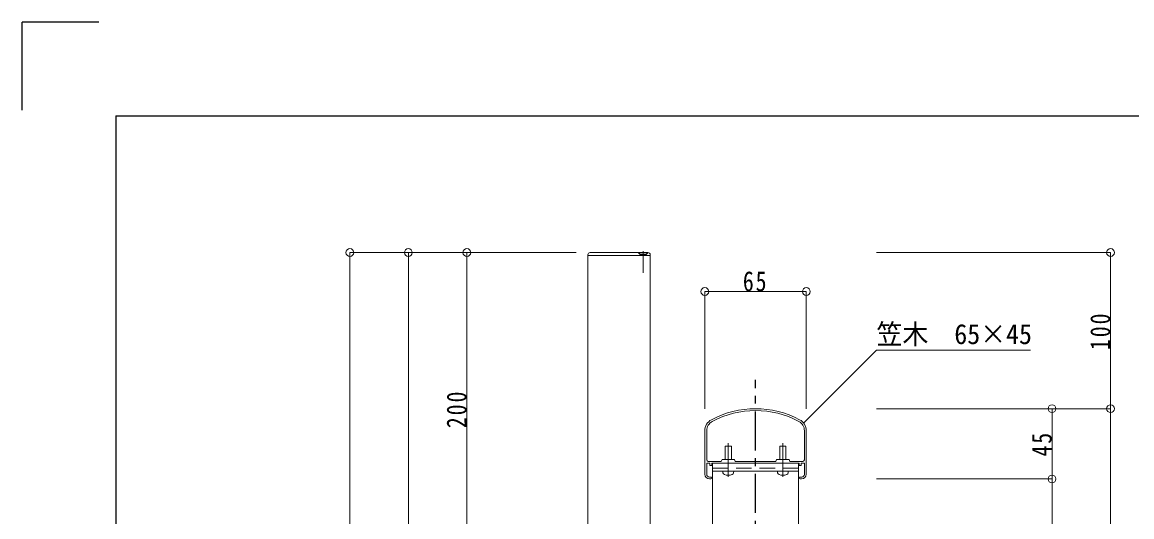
# Model space of a CAD drawing. Units: millimetres at full size, sheet at 1:5. Extents: x -1050 to 1050, y -742 to 742.
# Drawn here: x -1050 to -339, y 426 to 742 of the extents above; entities that cross this region are included whole.
import ezdxf
from ezdxf.enums import TextEntityAlignment as Align

# ---------------------------------------------------------------- set-up
doc = ezdxf.new("R2010")
doc.units = ezdxf.units.MM
doc.header["$LTSCALE"] = 5
doc.linetypes.add('CHAIN1', pattern=[8, 5, -1, 1, -1])
doc.linetypes.add('DASHED2', pattern=[3, 2, -1])
for name, color, linetype in [('0-0_通り芯', 7, 'CHAIN1'), ('1-4_印刷位置ライン', 7, 'Continuous'), ('1-5_図枠1_1', 7, 'Continuous')]:
    doc.layers.add(name, color=color, linetype=linetype)
for name, color, linetype, lineweight in [('0-3_寸法', 54, 'Continuous', 20), ('0-4_手摺部材', 92, 'Continuous', 20), ('0-5_手すり子', 12, 'Continuous', 20), ('0-9_文字', 3, 'Continuous', 20), ('0-A_支柱', 6, 'Continuous', 20)]:
    doc.layers.add(name, color=color, linetype=linetype, lineweight=lineweight)
doc.styles.add('ＭＳ ゴシック', font='')
doc.styles.get('ＭＳ ゴシック').set_extended_font_data('MS Gothic')

# ---------------------------------------------------------------- blocks, each defined once
blk = doc.blocks.new('dimension_origin')
at = {"color": 0, "linetype": 'Continuous', "lineweight": -2}
blk.add_circle((0, 0), 1.25, dxfattribs=at)

msp = doc.modelspace()

# ---------------------------------------------------------------- linework, layer by layer
at = {"layer": '0-0_通り芯'}
msp.add_line((-580, -411.793), (-580, 513.553), dxfattribs=at)
at = {"layer": '0-3_寸法'}
for p, q in [((-840, 595), (-695, 595)), ((-840, 595), (-840, -224.293)), ((-802.5, 595), (-802.5, -199.293)), ((-765, 595), (-765, 395)), ((-352.5, 595), (-502.5, 595)), ((-352.5, 595), (-352.5, 495)), ((-612.5, 570), (-612.5, 495)), ((-612.5, 570), (-547.5, 570)), ((-547.5, 570), (-547.5, 495)), ((-352.5, 495), (-502.5, 495)), ((-390, 495), (-390, 450)), ((-352.5, 495), (-352.5, -224.293)), ((-390, 450), (-502.5, 450)), ((-390, 450), (-390, -224.293))]:
    msp.add_line(p, q, dxfattribs=at)
at = {"layer": '0-4_手摺部材', "linetype": 'DASHED2'}
for p, q in [((-655, 595), (-655, 594.75)), ((-649, 595), (-655, 595)), ((-655, 594.75), (-649, 594.75)), ((-654, 593.75), (-655, 594.75)), ((-649, 595), (-649, 594.75)), ((-607.5, 457), (-552.5, 457))]:
    msp.add_line(p, q, dxfattribs=at)
at = {"layer": '0-4_手摺部材', "linetype": 'CHAIN1'}
for p, q in [((-652, 595.935), (-652, 581.945)), ((-597.5, 451.3), (-597.5, 473)), ((-562.5, 451.3), (-562.5, 473))]:
    msp.add_line(p, q, dxfattribs=at)
at = {"layer": '0-4_手摺部材'}
for p, q in [((-612.5, 480.867), (-612.5, 453)), ((-611.3, 480.867), (-611.3, 462.2)), ((-548.7, 480.867), (-548.7, 462.2)), ((-547.5, 480.867), (-547.5, 453)), ((-599.5, 471), (-595.5, 471)), ((-599.5, 462.5), (-599.5, 471)), ((-595.5, 471), (-595.5, 462.5)), ((-560.5, 462.5), (-560.5, 471)), ((-601.5, 462.5), (-602, 461.2)), ((-601.5, 462.5), (-593.5, 462.5)), ((-593.5, 462.5), (-593, 461.2)), ((-566.5, 462.5), (-567, 461.2)), ((-558.5, 462.5), (-566.5, 462.5)), ((-558.5, 462.5), (-558, 461.2)), ((-611.3, 460), (-611.3, 452.9)), ((-611.3, 460), (-609.2, 460)), ((-602, 461.2), (-610.3, 461.2)), ((-552, 460), (-608, 460)), ((-593, 461.2), (-567, 461.2)), ((-558, 461.2), (-549.7, 461.2)), ((-548.7, 460), (-550.8, 460)), ((-548.7, 460), (-548.7, 452.9)), ((-609.6, 451.2), (-608.6, 451.2)), ((-608.6, 450), (-609.5, 450)), ((-607.5, 455), (-552.5, 455)), ((-600.902, 453.881), (-601, 455)), ((-594, 455), (-601, 455)), ((-594.098, 453.881), (-594, 455)), ((-565.902, 453.881), (-566, 455)), ((-566, 455), (-559, 455)), ((-559.098, 453.881), (-559, 455)), ((-550.4, 451.2), (-551.4, 451.2)), ((-551.4, 450), (-550.5, 450))]:
    msp.add_line(p, q, dxfattribs=at)
at = {"layer": '0-4_手摺部材', "linetype": 'DASHED2'}
msp.add_lwpolyline([(-649, 594.75), (-650, 593.75), (-654, 593.75)], dxfattribs=at)
at = {"layer": '0-4_手摺部材'}
for points in [[(-560.5, 471), (-564.5, 471), (-564.5, 462.5)], [(-608, 460), (-608, 458.5), (-609.2, 458.5), (-609.2, 460)], [(-552, 460), (-552, 458.5), (-550.8, 458.5), (-550.8, 460)]]:
    msp.add_lwpolyline(points, dxfattribs=at)
for centre, radius, start, end in [((-580, 435), 60, 61.89078, 118.10922), ((-580, 435), 58.8, 61.89078, 118.10922), ((-604.5, 480.867), 8, 118.10922, 180), ((-604.5, 480.867), 6.8, 118.10922, 180), ((-555.5, 480.867), 6.8, 0, 61.89078), ((-555.5, 480.867), 8, 0, 61.89078), ((-610.3, 462.2), 1, 180, 270), ((-549.7, 462.2), 1, 270, 360), ((-609.5, 453), 3, 180, 270), ((-609.6, 452.9), 1.7, 180, 270), ((-608.6, 450.6), 0.6, 270, 90), ((-599.607, 453.994), 1.3, 185, 254.11915), ((-597.5, 461.4), 9, 254.11915, 285.88085), ((-595.393, 453.994), 1.3, 285.88085, 355), ((-564.607, 453.994), 1.3, 185, 254.11915), ((-562.5, 461.4), 9, 254.11915, 285.88085), ((-560.393, 453.994), 1.3, 285.88085, 355), ((-551.4, 450.6), 0.6, 90, 270), ((-550.5, 453), 3, 270, 360), ((-550.4, 452.9), 1.7, 270, 360)]:
    msp.add_arc(centre, radius, start, end, dxfattribs=at)
at = {"layer": '0-5_手すり子'}
for p, q in [((-687.5, 593), (-687.5, 593.5)), ((-687.5, 593), (-687.5, 236.07)), ((-687.5, 593), (-647.5, 593)), ((-686, 595), (-649, 595)), ((-647.5, 593), (-647.5, 593.5)), ((-647.5, 236.07), (-647.5, 593))]:
    msp.add_line(p, q, dxfattribs=at)
for centre, start, end in [((-686, 593.5), 90, 180), ((-649, 593.5), 0, 90)]:
    msp.add_arc(centre, 1.5, start, end, dxfattribs=at)
at = {"layer": '0-9_文字'}
msp.add_lwpolyline([(-549, 486), (-502.5, 532.5), (-403.75, 532.5)], dxfattribs=at)
at = {"layer": '0-A_支柱'}
for p, q in [((-607.5, 460), (-607.5, 417)), ((-552.5, 460), (-552.5, 236.07))]:
    msp.add_line(p, q, dxfattribs=at)
at = {"layer": '1-4_印刷位置ライン'}
for p in [(-1050, 686.222), (-1000.874, 742.5)]:
    msp.add_line(p, (-1050, 742.5), dxfattribs=at)
at = {"layer": '1-5_図枠1_1'}
msp.add_line((-990, 682.5), (703.535, 682.5), dxfattribs=at)
msp.add_lwpolyline([(-990, 682.5), (-990, -707.5), (990, -707.5)], dxfattribs=at)

# ---------------------------------------------------------------- block references
at = {"layer": '0-3_寸法', "xscale": 2, "yscale": 2}
for p, rotation in [((-840, 595), 90), ((-802.5, 595), 90), ((-765, 595), 90), ((-352.5, 595), 90), ((-612.5, 570), 180), ((-390, 495), 90), ((-352.5, 495), 90), ((-352.5, 495), 270), ((-390, 450), 90), ((-390, 450), 270)]:
    msp.add_blockref('dimension_origin', p, dxfattribs=dict(at, rotation=rotation))
msp.add_blockref('dimension_origin', (-547.5, 570), dxfattribs=at)

# ---------------------------------------------------------------- texts
at = {"layer": '0-3_寸法', "insert": (-588.125, 570), "char_height": 12.83, "attachment_point": 7, "style": 'ＭＳ ゴシック'}
msp.add_mtext('\\T1.17;\\W0.8;65', dxfattribs=at)
at = {"layer": '0-3_寸法', "char_height": 12.83, "attachment_point": 7, "rotation": 90, "style": 'ＭＳ ゴシック'}
for s, insert in [('\\T1.18;\\W0.8;100', (-352.5, 532.5)), ('\\T1.18;\\W0.8;200', (-765, 482.5)), ('\\T1.17;\\W0.8;45', (-390, 464.375))]:
    msp.add_mtext(s, dxfattribs=dict(at, insert=insert))
at = {"layer": '0-9_文字', "style": 'ＭＳ ゴシック', "width": 0.95}
msp.add_text('笠木\u300065×45', height=12.83, dxfattribs=at).set_placement((-502.5, 532.5), align=Align.BOTTOM_LEFT)

doc.saveas('drawing.dxf')
